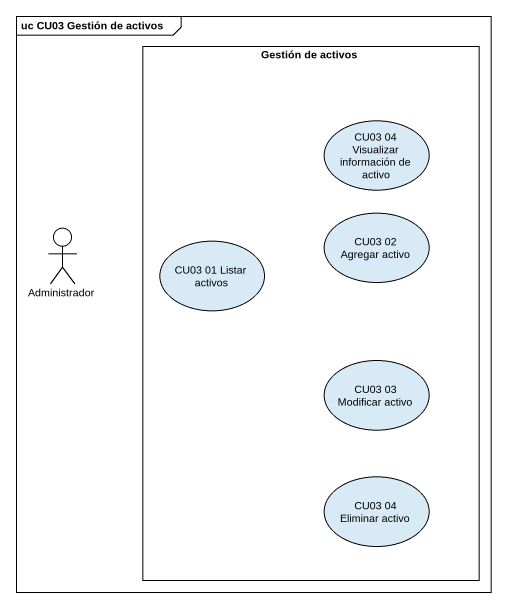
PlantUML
@startuml
mainframe uc CU03 Gestión de activos
rectangle "Gestión de activos" as Gestión_de_activos {
  usecase "CU03 04 Visualizar información de activo" as CU03_04_Visualizar
  usecase "CU03 01 Listar activos" as CU03_01_Listar_activos
  usecase "CU03 02 Agregar activo" as CU03_02_Agregar_activo
  usecase "CU03 03 Modificar activo" as CU03_03_Modificar_activo
  usecase "CU03 04 Eliminar activo" as CU03_04_Eliminar_activo
}
actor Administrador
@enduml
